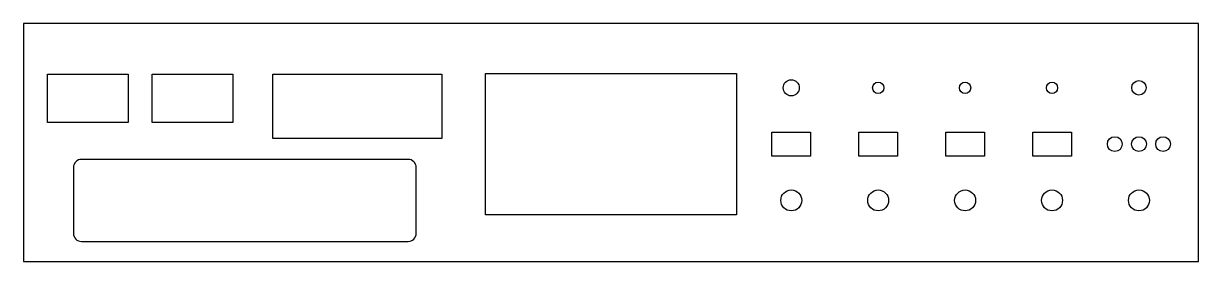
# Model space of a CAD drawing. Header units: millimetres. Extents: x -5 to 725, y -3 to 145.
import ezdxf

# ---------------------------------------------------------------- set-up
doc = ezdxf.new("R2010")
doc.units = ezdxf.units.MM
doc.layers.get('0').update_dxf_attribs({"linetype": 'CONTINUOUS'})

msp = doc.modelspace()

# ---------------------------------------------------------------- linework, layer by layer
for points in [[(-5, 145), (-5, -3), (725, -3), (725, 145)], [(60, 83.5), (10, 83.5), (10, 113.5), (60, 113.5)], [(125, 83.5), (75, 83.5), (75, 113.5), (125, 113.5)], [(255, 73.5), (150, 73.5), (150, 113.5), (255, 113.5)], [(282, 26), (282, 114), (438, 114), (438, 26)], [(484, 62.5), (460, 62.5), (460, 77.5), (484, 77.5)], [(514, 77.5), (538, 77.5), (538, 62.5), (514, 62.5)], [(568, 77.5), (592, 77.5), (592, 62.5), (568, 62.5)], [(622, 77.5), (646, 77.5), (646, 62.5), (622, 62.5)]]:
    msp.add_lwpolyline(points, close=True)
msp.add_lwpolyline([(234, 9.5, 0.414214), (239, 14.5), (239, 55.5, 0.414214), (234, 60.5), (31, 60.5, 0.414214), (26, 55.5), (26, 14.5, 0.414214), (31, 9.5)], format="xyb", close=True)
for centre, radius in [((472, 105), 5), ((688, 105), 4.5), ((526, 105), 3.5), ((580, 105), 3.5), ((634, 105), 3.5), ((673, 70), 4.6), ((688, 70), 4.6), ((703, 70), 4.6), ((472, 35), 6.5), ((526, 35), 6.5), ((580, 35), 6.5), ((634, 35), 6.5), ((688, 35), 6.5)]:
    msp.add_circle(centre, radius)

doc.saveas('drawing.dxf')
